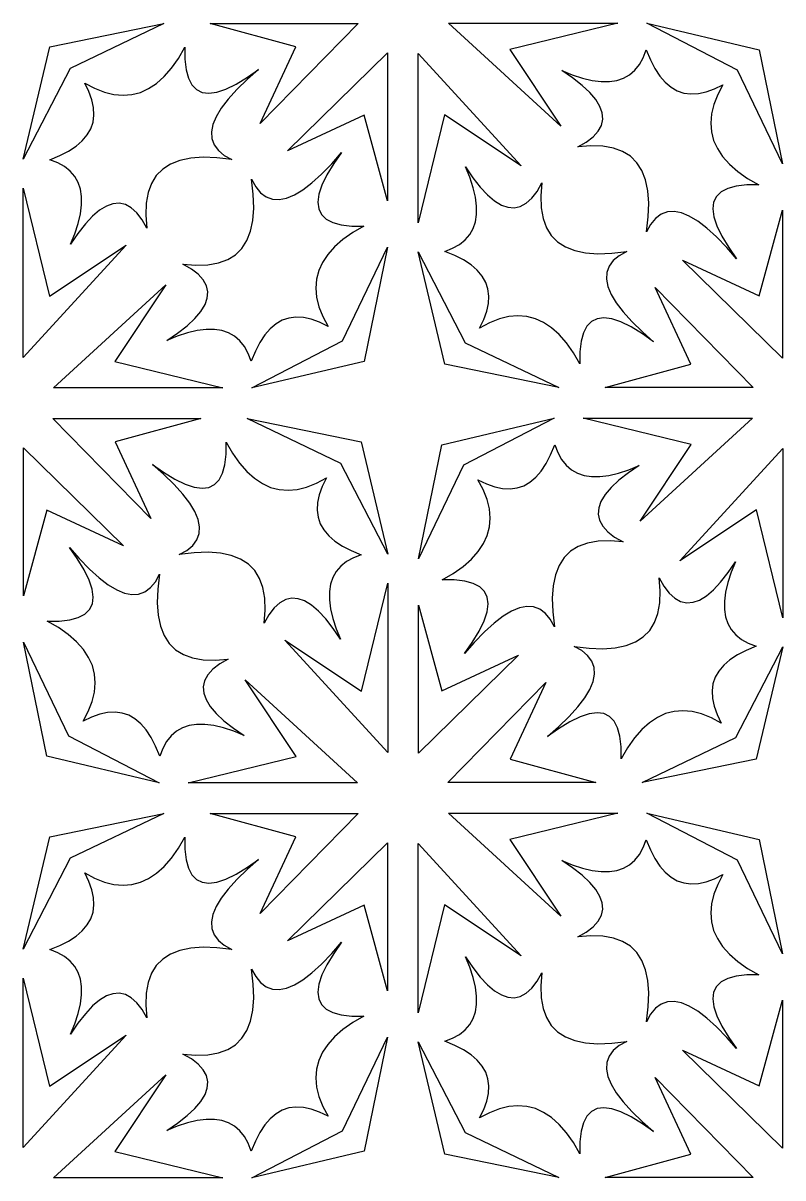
# Model space of a CAD drawing. Header units: metres. Extents: x -75 to 75, y 0 to 231.
# Drawn here: x -24 to 24, y 51 to 124 of the extents above; entities that cross this region are included whole.
import ezdxf

# ---------------------------------------------------------------- set-up
doc = ezdxf.new("R2010")
doc.units = ezdxf.units.M

msp = doc.modelspace()

# ---------------------------------------------------------------- linework, layer by layer
for p, q in [((-22.3618, 122.535), (-15.1344, 124.019)), ((-15.1344, 124.019), (-21.0716, 121.18)), ((-6.78177, 122.542), (-12.2032, 124.026)), ((-12.2032, 124.026), (-2.84271, 124.026)), ((-2.84271, 124.026), (-9.04312, 117.697)), ((2.8862, 124.048), (13.6047, 124.048)), ((9.98535, 117.529), (2.8862, 124.048)), ((13.6047, 124.048), (6.75888, 122.369)), ((21.18, 121.072), (15.4373, 124.039)), ((15.4373, 124.039), (22.5349, 122.362)), ((-24.0395, 115.437), (-22.3618, 122.535)), ((-14.2159, 121.815), (-13.8039, 122.52)), ((-13.8039, 122.52), (-13.8008, 121.756)), ((-9.04312, 117.697), (-6.78177, 122.542)), ((-7.30286, 115.957), (-0.97427, 122.157)), ((-0.97427, 122.157), (-0.97427, 112.797)), ((0.95215, 122.114), (7.4707, 115.015)), ((0.95215, 111.395), (0.95215, 122.114)), ((6.75888, 122.369), (9.98535, 117.529)), ((15.2077, 121.858), (15.3992, 122.352)), ((15.3992, 122.352), (15.657, 121.725)), ((22.5349, 122.362), (24.0189, 115.134)), ((-14.6568, 121.193), (-14.2159, 121.815)), ((-13.8008, 121.756), (-13.726, 121.094)), ((14.6774, 121.064), (14.9651, 121.426)), ((14.9651, 121.426), (15.2077, 121.858)), ((15.657, 121.725), (15.9447, 121.166)), ((-21.0716, 121.18), (-24.0395, 115.437)), ((-15.5983, 120.235), (-15.1176, 120.665)), ((-15.1176, 120.665), (-14.6568, 121.193)), ((-13.726, 121.094), (-13.5803, 120.554)), ((-10.5598, 120.181), (-9.84497, 120.615)), ((-9.13696, 121.116), (-9.84879, 120.495)), ((-9.84497, 120.615), (-9.13696, 121.116)), ((10.7361, 120.582), (10.0533, 121.046)), ((10.0533, 121.046), (10.7132, 120.775)), ((10.7132, 120.775), (11.3686, 120.558)), ((13.9618, 120.558), (14.3425, 120.776)), ((14.3425, 120.776), (14.6774, 121.064)), ((15.9447, 121.166), (16.2598, 120.692)), ((16.2598, 120.692), (16.6, 120.3)), ((24.0189, 115.134), (21.18, 121.072)), ((-19.8822, 119.72), (-20.1477, 120.255)), ((-20.1477, 120.255), (-19.5221, 119.921)), ((-19.5221, 119.921), (-18.9018, 119.677)), ((-16.6206, 119.662), (-16.0995, 119.9)), ((-16.0995, 119.9), (-15.5983, 120.235)), ((-13.5803, 120.554), (-13.3621, 120.134)), ((-13.3621, 120.134), (-13.0737, 119.837)), ((-11.2045, 119.869), (-10.5598, 120.181)), ((-9.84879, 120.495), (-10.5186, 119.847)), ((11.3434, 120.107), (10.7361, 120.582)), ((11.834, 119.647), (11.3434, 120.107)), ((11.3686, 120.558), (11.9781, 120.414)), ((11.9781, 120.414), (12.5435, 120.341)), ((12.5435, 120.341), (13.0615, 120.341)), ((13.0615, 120.341), (13.5338, 120.413)), ((13.5338, 120.413), (13.9618, 120.558)), ((16.6, 120.3), (16.967, 119.991)), ((16.967, 119.991), (17.3607, 119.765)), ((19.1948, 119.693), (19.7197, 119.882)), ((19.7197, 119.882), (20.2553, 120.148)), ((20.2553, 120.148), (19.9211, 119.522)), ((-19.693, 119.195), (-19.8822, 119.72)), ((-19.5854, 118.698), (-19.693, 119.195)), ((-18.9018, 119.677), (-18.3022, 119.528)), ((-18.3022, 119.528), (-17.7216, 119.476)), ((-17.7216, 119.476), (-17.1608, 119.521)), ((-17.1608, 119.521), (-16.6206, 119.662)), ((-13.0737, 119.837), (-12.7129, 119.662)), ((-12.7129, 119.662), (-12.281, 119.608)), ((-12.281, 119.608), (-11.7783, 119.678)), ((-11.7783, 119.678), (-11.2045, 119.869)), ((-11.0725, 119.236), (-11.5089, 118.662)), ((-10.5186, 119.847), (-11.0725, 119.236)), ((12.2086, 119.203), (11.834, 119.647)), ((12.4687, 118.774), (12.2086, 119.203)), ((17.3607, 119.765), (17.7795, 119.623)), ((17.7795, 119.623), (18.2266, 119.563)), ((18.2266, 119.563), (18.6981, 119.585)), ((18.6981, 119.585), (19.1948, 119.693)), ((19.9211, 119.522), (19.677, 118.902)), ((-19.5625, 118.227), (-19.5854, 118.698)), ((-11.5089, 118.662), (-11.8301, 118.124)), ((12.6129, 118.359), (12.4687, 118.774)), ((19.677, 118.902), (19.5282, 118.302)), ((-19.7647, 117.361), (-19.6228, 117.78)), ((-19.6228, 117.78), (-19.5625, 118.227)), ((-11.8301, 118.124), (-12.0346, 117.624)), ((-2.45819, 118.218), (-7.30286, 115.957)), ((-0.97427, 112.797), (-2.45819, 118.218)), ((2.63138, 118.241), (0.95215, 111.395)), ((7.4707, 115.015), (2.63138, 118.241)), ((12.5557, 117.576), (12.6427, 117.96)), ((12.6427, 117.96), (12.6129, 118.359)), ((19.5282, 118.302), (19.4763, 117.722)), ((19.4763, 117.722), (19.5213, 117.161)), ((-20.3003, 116.6), (-19.9913, 116.967)), ((-19.9913, 116.967), (-19.7647, 117.361)), ((-12.0346, 117.624), (-12.1231, 117.159)), ((-12.1231, 117.159), (-12.0941, 116.733)), ((12.0346, 116.854), (12.3528, 117.207)), ((12.3528, 117.207), (12.5557, 117.576)), ((19.5213, 117.161), (19.6625, 116.621)), ((-21.1662, 115.945), (-20.6917, 116.26)), ((-20.6917, 116.26), (-20.3003, 116.6)), ((-12.0941, 116.733), (-11.9492, 116.342)), ((-11.9492, 116.342), (-11.6875, 115.989)), ((11.0741, 116.208), (11.6013, 116.517)), ((11.8942, 116.277), (11.0741, 116.208)), ((11.6013, 116.517), (12.0346, 116.854)), ((12.6503, 116.253), (11.8942, 116.277)), ((13.3202, 116.135), (12.6503, 116.253)), ((19.6625, 116.621), (19.8997, 116.1)), ((-22.3518, 115.399), (-21.7247, 115.657)), ((-21.7247, 115.657), (-21.1662, 115.945)), ((-13.4377, 115.498), (-14.1235, 115.353)), ((-12.6572, 115.554), (-13.4377, 115.498)), ((-11.7813, 115.524), (-12.6572, 115.554)), ((-10.8391, 115.408), (-11.7813, 115.524)), ((-11.6875, 115.989), (-11.3098, 115.674)), ((-11.3098, 115.674), (-10.8391, 115.408)), ((-4.50592, 115.15), (-3.8826, 115.865)), ((-3.8826, 115.865), (-4.38385, 115.156)), ((13.9015, 115.923), (13.3202, 116.135)), ((14.3959, 115.616), (13.9015, 115.923)), ((14.8026, 115.213), (14.3959, 115.616)), ((19.8997, 116.1), (20.2347, 115.598)), ((20.2347, 115.598), (20.665, 115.118)), ((-21.8582, 115.208), (-22.3518, 115.399)), ((-21.4256, 114.965), (-21.8582, 115.208)), ((-21.064, 114.677), (-21.4256, 114.965)), ((-15.213, 114.803), (-15.6158, 114.396)), ((-14.7163, 115.122), (-15.213, 114.803)), ((-14.1235, 115.353), (-14.7163, 115.122)), ((-5.15366, 114.481), (-4.50592, 115.15)), ((-4.38385, 115.156), (-4.81873, 114.44)), ((4.22516, 114.287), (3.95432, 114.947)), ((3.95432, 114.947), (4.41818, 114.264)), ((15.1222, 114.716), (14.8026, 115.213)), ((20.665, 115.118), (21.1929, 114.657)), ((-20.7756, 114.342), (-21.064, 114.677)), ((-20.5582, 113.962), (-20.7756, 114.342)), ((-15.6158, 114.396), (-15.9233, 113.902)), ((-9.47647, 113.218), (-9.59244, 114.162)), ((-9.59244, 114.162), (-9.32617, 113.69)), ((-5.76401, 113.927), (-5.15366, 114.481)), ((-4.81873, 114.44), (-5.13077, 113.796)), ((4.44183, 113.631), (4.22516, 114.287)), ((4.41818, 114.264), (4.89273, 113.657)), ((15.3534, 114.124), (15.1222, 114.716)), ((15.4984, 113.438), (15.3534, 114.124)), ((21.1929, 114.657), (21.8155, 114.216)), ((21.8155, 114.216), (22.5197, 113.804)), ((-24.0479, 113.605), (-22.3686, 106.759)), ((-24.0479, 102.886), (-24.0479, 113.605)), ((-20.4132, 113.534), (-20.5582, 113.962)), ((-20.3407, 113.062), (-20.4132, 113.534)), ((-16.1354, 113.32), (-16.2529, 112.65)), ((-15.9233, 113.902), (-16.1354, 113.32)), ((-9.32617, 113.69), (-9.01108, 113.313)), ((-9.01108, 113.313), (-8.65784, 113.051)), ((-6.87637, 113.17), (-6.3385, 113.49)), ((-6.3385, 113.49), (-5.76401, 113.927)), ((-5.13077, 113.796), (-5.3215, 113.223)), ((4.58679, 113.021), (4.44183, 113.631)), ((4.89273, 113.657), (5.35202, 113.167)), ((8.1459, 112.965), (8.48236, 113.398)), ((8.48236, 113.398), (8.79211, 113.927)), ((8.79211, 113.927), (8.72345, 113.107)), ((15.554, 112.657), (15.4984, 113.438)), ((20.134, 113.362), (19.8372, 113.074)), ((20.5536, 113.58), (20.134, 113.362)), ((21.0938, 113.726), (20.5536, 113.58)), ((21.756, 113.801), (21.0938, 113.726)), ((22.5197, 113.804), (21.756, 113.801)), ((-20.3407, 112.543), (-20.3407, 113.062)), ((-18.3586, 112.613), (-18.7737, 112.469)), ((-17.9596, 112.643), (-18.3586, 112.613)), ((-17.5758, 112.556), (-17.9596, 112.643)), ((-16.2529, 112.65), (-16.2766, 111.894)), ((-9.44595, 112.342), (-9.47647, 113.218)), ((-8.65784, 113.051), (-8.26721, 112.906)), ((-8.26721, 112.906), (-7.84073, 112.877)), ((-7.84073, 112.877), (-7.3761, 112.965)), ((-7.3761, 112.965), (-6.87637, 113.17)), ((-5.3215, 113.223), (-5.39169, 112.719)), ((-5.39169, 112.719), (-5.33752, 112.287)), ((4.65927, 112.456), (4.58679, 113.021)), ((5.35202, 113.167), (5.79681, 112.791)), ((5.79681, 112.791), (6.22635, 112.531)), ((7.42416, 112.444), (7.79343, 112.647)), ((7.79343, 112.647), (8.1459, 112.965)), ((8.72345, 113.107), (8.74634, 112.35)), ((15.5235, 111.781), (15.554, 112.657)), ((19.6625, 112.713), (19.6083, 112.281)), ((19.8372, 113.074), (19.6625, 112.713)), ((-20.5582, 111.369), (-20.414, 111.978)), ((-20.414, 111.978), (-20.3407, 112.543)), ((-19.2032, 112.209), (-19.6472, 111.834)), ((-18.7737, 112.469), (-19.2032, 112.209)), ((-17.2066, 112.353), (-17.5758, 112.556)), ((-16.8541, 112.035), (-17.2066, 112.353)), ((-16.5169, 111.601), (-16.8541, 112.035)), ((-16.2766, 111.894), (-16.2079, 111.074)), ((-9.50241, 111.562), (-9.44595, 112.342)), ((-5.33752, 112.287), (-5.16281, 111.926)), ((-5.16281, 111.926), (-4.86603, 111.638)), ((4.58603, 111.465), (4.65851, 111.938)), ((4.65851, 111.938), (4.65927, 112.456)), ((6.22635, 112.531), (6.64139, 112.387)), ((6.64139, 112.387), (7.04041, 112.357)), ((7.04041, 112.357), (7.42416, 112.444)), ((8.74634, 112.35), (8.86459, 111.68)), ((16.3422, 111.949), (15.9889, 111.687)), ((16.7328, 112.094), (16.3422, 111.949)), ((17.1593, 112.123), (16.7328, 112.094)), ((17.6239, 112.035), (17.1593, 112.123)), ((18.1244, 111.83), (17.6239, 112.035)), ((19.6083, 112.281), (19.6785, 111.778)), ((22.5418, 106.782), (24.0257, 112.203)), ((24.0257, 112.203), (24.0257, 102.843)), ((-20.7748, 110.713), (-20.5582, 111.369)), ((-20.1073, 111.343), (-20.5818, 110.736)), ((-19.6472, 111.834), (-20.1073, 111.343)), ((-16.2079, 111.074), (-16.5169, 111.601)), ((-9.64661, 110.876), (-9.50241, 111.562)), ((-4.86603, 111.638), (-4.44641, 111.42)), ((-4.44641, 111.42), (-3.90701, 111.275)), ((-3.90701, 111.275), (-3.24478, 111.199)), ((-3.24478, 111.199), (-2.48032, 111.196)), ((-2.48032, 111.196), (-3.18375, 110.785)), ((4.44183, 111.038), (4.58603, 111.465)), ((8.86459, 111.68), (9.07669, 111.098)), ((15.4076, 110.839), (15.5235, 111.781)), ((15.6738, 111.31), (15.4076, 110.839)), ((15.9889, 111.687), (15.6738, 111.31)), ((18.6623, 111.509), (18.1244, 111.83)), ((19.236, 111.073), (18.6623, 111.509)), ((19.6785, 111.778), (19.8692, 111.205)), ((19.8692, 111.205), (20.1813, 110.56)), ((-20.5818, 110.736), (-21.0457, 110.053)), ((-21.0457, 110.053), (-20.7748, 110.713)), ((-9.87778, 110.284), (-9.64661, 110.876)), ((-3.18375, 110.785), (-3.80707, 110.343)), ((3.936, 110.323), (4.2244, 110.658)), ((4.2244, 110.658), (4.44183, 111.038)), ((9.07669, 111.098), (9.38416, 110.604)), ((9.38416, 110.604), (9.78699, 110.197)), ((19.8471, 110.519), (19.236, 111.073)), ((20.4948, 109.849), (19.8471, 110.519)), ((20.1813, 110.56), (20.6154, 109.845)), ((-17.5293, 109.985), (-24.0479, 102.886)), ((-22.3686, 106.759), (-17.5293, 109.985)), ((-10.6041, 109.384), (-10.1974, 109.787)), ((-10.1974, 109.787), (-9.87778, 110.284)), ((-4.33426, 109.883), (-4.76532, 109.402)), ((-3.80707, 110.343), (-4.33426, 109.883)), ((-3.82004, 103.928), (-0.98114, 109.866)), ((-0.98114, 109.866), (-2.46506, 102.638)), ((2.64816, 109.601), (3.14102, 109.792)), ((3.14102, 109.792), (3.57361, 110.034)), ((3.57361, 110.034), (3.936, 110.323)), ((9.78699, 110.197), (10.2837, 109.878)), ((10.2837, 109.878), (10.8757, 109.647)), ((10.8757, 109.647), (11.5616, 109.502)), ((21.1159, 109.137), (20.4948, 109.849)), ((20.6154, 109.845), (21.1159, 109.137)), ((-11.6798, 108.865), (-11.0985, 109.077)), ((-11.0985, 109.077), (-10.6041, 109.384)), ((-4.76532, 109.402), (-5.10025, 108.9)), ((2.63824, 102.465), (0.96054, 109.563)), ((0.96054, 109.563), (3.92838, 103.82)), ((3.27606, 109.343), (2.64816, 109.601)), ((3.83453, 109.055), (3.27606, 109.343)), ((4.30832, 108.74), (3.83453, 109.055)), ((11.5616, 109.502), (12.3421, 109.446)), ((12.3421, 109.446), (13.2179, 109.476)), ((13.3125, 109.011), (13.0508, 108.658)), ((13.2179, 109.476), (14.1617, 109.592)), ((13.6902, 109.326), (13.3125, 109.011)), ((14.1617, 109.592), (13.6902, 109.326)), ((17.6971, 109.043), (22.5418, 106.782)), ((24.0257, 102.843), (17.6971, 109.043)), ((-13.398, 108.482), (-13.9267, 108.792)), ((-13.9267, 108.792), (-13.1065, 108.723)), ((-12.9654, 108.146), (-13.398, 108.482)), ((-13.1065, 108.723), (-12.3505, 108.746)), ((-12.3505, 108.746), (-11.6798, 108.865)), ((-5.33752, 108.379), (-5.47867, 107.839)), ((-5.10025, 108.9), (-5.33752, 108.379)), ((4.70047, 108.4), (4.30832, 108.74)), ((5.0087, 108.033), (4.70047, 108.4)), ((12.9059, 108.267), (12.8769, 107.841)), ((13.0508, 108.658), (12.9059, 108.267)), ((-22.1138, 100.952), (-15.0146, 107.471)), ((-15.0146, 107.471), (-18.2411, 102.631)), ((-12.6472, 107.793), (-12.9654, 108.146)), ((-12.4443, 107.424), (-12.6472, 107.793)), ((-5.47867, 107.839), (-5.52368, 107.278)), ((5.23529, 107.639), (5.0087, 108.033)), ((5.3772, 107.22), (5.23529, 107.639)), ((12.8769, 107.841), (12.9654, 107.376)), ((-12.3573, 107.04), (-12.4443, 107.424)), ((-12.3871, 106.641), (-12.3573, 107.04)), ((-5.52368, 107.278), (-5.4718, 106.698)), ((5.43747, 106.773), (5.3772, 107.22)), ((5.41458, 106.302), (5.43747, 106.773)), ((12.9654, 107.376), (13.1699, 106.876)), ((13.1699, 106.876), (13.4903, 106.339)), ((18.2182, 102.458), (15.9569, 107.303)), ((15.9569, 107.303), (22.1573, 100.974)), ((-12.7914, 105.797), (-12.5313, 106.226)), ((-12.5313, 106.226), (-12.3871, 106.641)), ((-5.4718, 106.698), (-5.32303, 106.098)), ((-5.32303, 106.098), (-5.07889, 105.479)), ((5.30701, 105.804), (5.41458, 106.302)), ((13.4903, 106.339), (13.9275, 105.764)), ((-13.6574, 104.893), (-13.1668, 105.352)), ((-13.1668, 105.352), (-12.7914, 105.797)), ((-7.22046, 105.377), (-7.63931, 105.235)), ((-6.77338, 105.437), (-7.22046, 105.377)), ((-6.30188, 105.415), (-6.77338, 105.437)), ((-5.80444, 105.307), (-6.30188, 105.415)), ((-5.27954, 105.118), (-5.80444, 105.307)), ((-5.07889, 105.479), (-4.74472, 104.852)), ((4.85229, 104.745), (5.1178, 105.28)), ((5.1178, 105.28), (5.30701, 105.804)), ((6.09818, 105.323), (5.47867, 105.079)), ((6.69785, 105.472), (6.09818, 105.323)), ((7.27844, 105.524), (6.69785, 105.472)), ((7.8392, 105.479), (7.27844, 105.524)), ((8.37936, 105.338), (7.8392, 105.479)), ((8.90045, 105.1), (8.37936, 105.338)), ((12.2871, 105.338), (11.9263, 105.163)), ((12.719, 105.392), (12.2871, 105.338)), ((13.2225, 105.322), (12.719, 105.392)), ((13.7962, 105.131), (13.2225, 105.322)), ((13.9275, 105.764), (14.4806, 105.154)), ((-14.2639, 104.418), (-13.6574, 104.893)), ((-13.0211, 104.587), (-13.6307, 104.442)), ((-12.4557, 104.659), (-13.0211, 104.587)), ((-11.9377, 104.659), (-12.4557, 104.659)), ((-11.4655, 104.586), (-11.9377, 104.659)), ((-11.0382, 104.442), (-11.4655, 104.586)), ((-8.39996, 104.7), (-8.74023, 104.308)), ((-8.03299, 105.009), (-8.39996, 104.7)), ((-7.63931, 105.235), (-8.03299, 105.009)), ((-4.74472, 104.852), (-5.27954, 105.118)), ((5.47867, 105.079), (4.85229, 104.745)), ((9.4017, 104.765), (8.90045, 105.1)), ((9.88312, 104.334), (9.4017, 104.765)), ((11.6379, 104.866), (11.4197, 104.446)), ((11.9263, 105.163), (11.6379, 104.866)), ((14.4402, 104.819), (13.7962, 105.131)), ((15.1558, 104.384), (14.4402, 104.819)), ((14.4806, 105.154), (15.1505, 104.506)), ((-14.9467, 103.954), (-14.2639, 104.418)), ((-14.2868, 104.225), (-14.9467, 103.954)), ((-13.6307, 104.442), (-14.2868, 104.225)), ((-10.6575, 104.224), (-11.0382, 104.442)), ((-10.3226, 103.936), (-10.6575, 104.224)), ((-10.0342, 103.574), (-10.3226, 103.936)), ((-9.56268, 100.961), (-3.82004, 103.928)), ((-9.05457, 103.835), (-9.34296, 103.276)), ((-8.74023, 104.308), (-9.05457, 103.835)), ((3.92838, 103.82), (9.86557, 100.981)), ((10.3432, 103.807), (9.88312, 104.334)), ((10.7849, 103.184), (10.3432, 103.807)), ((11.2747, 103.907), (11.1992, 103.245)), ((11.4197, 104.446), (11.2747, 103.907)), ((15.1505, 104.506), (15.8646, 103.883)), ((15.8646, 103.883), (15.1558, 104.384)), ((-9.79233, 103.141), (-10.0342, 103.574)), ((-9.60083, 102.648), (-9.79233, 103.141)), ((-9.34296, 103.276), (-9.60083, 102.648)), ((11.1961, 102.48), (10.7849, 103.184)), ((11.1992, 103.245), (11.1961, 102.48)), ((-18.2411, 102.631), (-11.3953, 100.952)), ((-2.46506, 102.638), (-9.56268, 100.961)), ((9.86557, 100.981), (2.63824, 102.465)), ((12.7968, 100.974), (18.2182, 102.458)), ((-11.3953, 100.952), (-22.1138, 100.952)), ((22.1573, 100.974), (12.7968, 100.974)), ((-22.1573, 99.0257), (-12.7968, 99.0257)), ((-15.9569, 92.6971), (-22.1573, 99.0257)), ((-12.7968, 99.0257), (-18.2182, 97.5418)), ((-3.92838, 96.18), (-9.86557, 99.0189)), ((-9.86557, 99.0189), (-2.63824, 97.5349)), ((2.46506, 97.3618), (9.56268, 99.0395)), ((9.56268, 99.0395), (3.82004, 96.0716)), ((18.2411, 97.3686), (11.3953, 99.0479)), ((11.3953, 99.0479), (22.1138, 99.0479)), ((22.1138, 99.0479), (15.0146, 92.5293)), ((-18.2182, 97.5418), (-15.9569, 92.6971)), ((-11.1992, 96.7552), (-11.1961, 97.5197)), ((-11.1961, 97.5197), (-10.7849, 96.8163)), ((-2.63824, 97.5349), (-0.96054, 90.4373)), ((0.98114, 90.1344), (2.46506, 97.3618)), ((9.34296, 96.7239), (9.60083, 97.3518)), ((9.60083, 97.3518), (9.79233, 96.859)), ((15.0146, 92.5293), (18.2411, 97.3686)), ((-24.0257, 97.1573), (-17.6971, 90.9569)), ((-24.0257, 87.7968), (-24.0257, 97.1573)), ((-11.2747, 96.093), (-11.1992, 96.7552)), ((-10.7849, 96.8163), (-10.3432, 96.1929)), ((9.05457, 96.1655), (9.34296, 96.7239)), ((9.79233, 96.859), (10.0342, 96.4264)), ((17.5293, 90.0146), (24.0479, 97.1138)), ((24.0479, 97.1138), (24.0479, 86.3953)), ((-15.1505, 95.4941), (-15.8646, 96.1174)), ((-15.8646, 96.1174), (-15.1558, 95.6161)), ((-11.4197, 95.5536), (-11.2747, 96.093)), ((-10.3432, 96.1929), (-9.88312, 95.6657)), ((-0.96054, 90.4373), (-3.92838, 96.18)), ((3.82004, 96.0716), (0.98114, 90.1344)), ((8.74023, 95.6917), (9.05457, 96.1655)), ((10.0342, 96.4264), (10.3226, 96.064)), ((10.3226, 96.064), (10.6575, 95.7756)), ((10.6575, 95.7756), (11.0382, 95.5582)), ((13.6307, 95.5582), (14.2868, 95.7748)), ((14.9467, 96.0457), (14.2639, 95.5818)), ((14.2868, 95.7748), (14.9467, 96.0457)), ((-15.1558, 95.6161), (-14.4402, 95.1813)), ((-14.4806, 94.8463), (-15.1505, 95.4941)), ((-14.4402, 95.1813), (-13.7962, 94.8692)), ((-11.9263, 94.8372), (-11.6379, 95.134)), ((-11.6379, 95.134), (-11.4197, 95.5536)), ((-9.88312, 95.6657), (-9.4017, 95.2347)), ((-9.4017, 95.2347), (-8.90045, 94.8997)), ((-5.47867, 94.9211), (-4.85229, 95.2553)), ((-4.85229, 95.2553), (-5.1178, 94.7205)), ((5.07889, 94.5213), (4.74472, 95.1477)), ((4.74472, 95.1477), (5.27954, 94.8822)), ((8.03299, 94.9913), (8.39996, 95.2995)), ((8.39996, 95.2995), (8.74023, 95.6917)), ((11.0382, 95.5582), (11.4655, 95.414)), ((11.4655, 95.414), (11.9377, 95.3415)), ((11.9377, 95.3415), (12.4557, 95.3407)), ((12.4557, 95.3407), (13.0211, 95.4132)), ((13.0211, 95.4132), (13.6307, 95.5582)), ((13.6574, 95.1073), (13.1668, 94.648)), ((14.2639, 95.5818), (13.6574, 95.1073)), ((-13.9275, 94.236), (-14.4806, 94.8463)), ((-13.7962, 94.8692), (-13.2225, 94.6785)), ((-13.2225, 94.6785), (-12.719, 94.6083)), ((-12.719, 94.6083), (-12.2871, 94.6625)), ((-12.2871, 94.6625), (-11.9263, 94.8372)), ((-8.90045, 94.8997), (-8.37936, 94.6625)), ((-8.37936, 94.6625), (-7.8392, 94.5213)), ((-7.8392, 94.5213), (-7.27844, 94.4763)), ((-7.27844, 94.4763), (-6.69785, 94.5282)), ((-6.69785, 94.5282), (-6.09818, 94.677)), ((-6.09818, 94.677), (-5.47867, 94.9211)), ((-5.1178, 94.7205), (-5.30701, 94.1956)), ((5.32303, 93.9018), (5.07889, 94.5213)), ((5.27954, 94.8822), (5.80444, 94.693)), ((5.80444, 94.693), (6.30188, 94.5854)), ((6.30188, 94.5854), (6.77338, 94.5625)), ((6.77338, 94.5625), (7.22046, 94.6228)), ((7.22046, 94.6228), (7.63931, 94.7647)), ((7.63931, 94.7647), (8.03299, 94.9913)), ((13.1668, 94.648), (12.7914, 94.2032)), ((-13.4903, 93.6615), (-13.9275, 94.236)), ((-13.1699, 93.1236), (-13.4903, 93.6615)), ((-5.41458, 93.6981), (-5.43747, 93.2266)), ((-5.30701, 94.1956), (-5.41458, 93.6981)), ((5.4718, 93.3022), (5.32303, 93.9018)), ((12.5313, 93.7737), (12.3871, 93.3586)), ((12.7914, 94.2032), (12.5313, 93.7737)), ((-22.5418, 93.2182), (-24.0257, 87.7968)), ((-17.6971, 90.9569), (-22.5418, 93.2182)), ((-12.9654, 92.6239), (-13.1699, 93.1236)), ((-5.43747, 93.2266), (-5.3772, 92.7795)), ((5.52368, 92.7216), (5.4718, 93.3022)), ((12.3871, 93.3586), (12.3573, 92.9596)), ((12.3573, 92.9596), (12.4443, 92.5758)), ((22.3686, 93.2411), (17.5293, 90.0146)), ((24.0479, 86.3953), (22.3686, 93.2411)), ((-12.8769, 92.1593), (-12.9654, 92.6239)), ((-12.9059, 91.7328), (-12.8769, 92.1593)), ((-5.3772, 92.7795), (-5.23529, 92.3607)), ((-5.23529, 92.3607), (-5.0087, 91.967)), ((5.33752, 91.6206), (5.47867, 92.1608)), ((5.47867, 92.1608), (5.52368, 92.7216)), ((12.4443, 92.5758), (12.6472, 92.2066)), ((12.6472, 92.2066), (12.9654, 91.8541)), ((-13.0508, 91.3422), (-12.9059, 91.7328)), ((-5.0087, 91.967), (-4.70047, 91.6)), ((-4.70047, 91.6), (-4.30832, 91.2598)), ((5.10025, 91.0995), (5.33752, 91.6206)), ((12.9654, 91.8541), (13.398, 91.5176)), ((13.398, 91.5176), (13.9267, 91.2079)), ((-20.6154, 90.155), (-21.1159, 90.863)), ((-21.1159, 90.863), (-20.4948, 90.1512)), ((-14.1617, 90.4076), (-13.6902, 90.6738)), ((-13.6902, 90.6738), (-13.3125, 90.9889)), ((-13.3125, 90.9889), (-13.0508, 91.3422)), ((-4.30832, 91.2598), (-3.83453, 90.9454)), ((-3.83453, 90.9454), (-3.27606, 90.657)), ((-3.27606, 90.657), (-2.64816, 90.3992)), ((4.76532, 90.5983), (5.10025, 91.0995)), ((11.0985, 90.9233), (10.6041, 90.6158)), ((11.6798, 91.1354), (11.0985, 90.9233)), ((12.3505, 91.2537), (11.6798, 91.1354)), ((13.1065, 91.2766), (12.3505, 91.2537)), ((13.9267, 91.2079), (13.1065, 91.2766)), ((-20.1813, 89.4402), (-20.6154, 90.155)), ((-20.4948, 90.1512), (-19.8471, 89.4814)), ((-13.2179, 90.5235), (-14.1617, 90.4076)), ((-12.3421, 90.554), (-13.2179, 90.5235)), ((-11.5616, 90.4976), (-12.3421, 90.554)), ((-10.8757, 90.3534), (-11.5616, 90.4976)), ((-10.2837, 90.1222), (-10.8757, 90.3534)), ((-9.78699, 89.8026), (-10.2837, 90.1222)), ((-3.57361, 89.9658), (-3.936, 89.6774)), ((-3.14102, 90.2077), (-3.57361, 89.9658)), ((-2.64816, 90.3992), (-3.14102, 90.2077)), ((3.80707, 89.6568), (4.33426, 90.1169)), ((4.33426, 90.1169), (4.76532, 90.5983)), ((10.1974, 90.213), (9.87778, 89.7163)), ((10.6041, 90.6158), (10.1974, 90.213)), ((20.5818, 89.2639), (21.0457, 89.9467)), ((21.0457, 89.9467), (20.7748, 89.2868)), ((-19.8692, 88.7955), (-20.1813, 89.4402)), ((-19.8471, 89.4814), (-19.236, 88.9275)), ((-9.38416, 89.3959), (-9.78699, 89.8026)), ((-9.07669, 88.9015), (-9.38416, 89.3959)), ((-4.2244, 89.3425), (-4.44183, 88.9618)), ((-3.936, 89.6774), (-4.2244, 89.3425)), ((2.48032, 88.8039), (3.18375, 89.2151)), ((3.18375, 89.2151), (3.80707, 89.6568)), ((9.87778, 89.7163), (9.64661, 89.1243)), ((20.1073, 88.6566), (20.5818, 89.2639)), ((20.7748, 89.2868), (20.5582, 88.6314)), ((-19.6785, 88.2217), (-19.8692, 88.7955)), ((-19.236, 88.9275), (-18.6623, 88.4911)), ((-18.6623, 88.4911), (-18.1244, 88.1699)), ((-15.9889, 88.3125), (-15.6738, 88.6902)), ((-15.6738, 88.6902), (-15.4076, 89.1609)), ((-15.4076, 89.1609), (-15.5235, 88.2187)), ((-8.86459, 88.3202), (-9.07669, 88.9015)), ((-4.58603, 88.5345), (-4.65851, 88.0623)), ((-4.44183, 88.9618), (-4.58603, 88.5345)), ((-2.63138, 81.7589), (-0.95215, 88.6047)), ((-0.95215, 88.6047), (-0.95215, 77.8862)), ((3.24478, 88.8008), (2.48032, 88.8039)), ((3.90701, 88.7253), (3.24478, 88.8008)), ((4.44641, 88.5803), (3.90701, 88.7253)), ((4.86603, 88.3621), (4.44641, 88.5803)), ((9.64661, 89.1243), (9.50241, 88.4384)), ((16.2766, 88.1058), (16.2079, 88.9259)), ((16.2079, 88.9259), (16.5169, 88.3987)), ((19.6472, 88.166), (20.1073, 88.6566)), ((20.5582, 88.6314), (20.414, 88.0219)), ((-19.6083, 87.719), (-19.6785, 88.2217)), ((-19.6625, 87.2871), (-19.6083, 87.719)), ((-18.1244, 88.1699), (-17.6239, 87.9654)), ((-17.6239, 87.9654), (-17.1593, 87.8769)), ((-17.1593, 87.8769), (-16.7328, 87.9059)), ((-16.7328, 87.9059), (-16.3422, 88.0508)), ((-16.3422, 88.0508), (-15.9889, 88.3125)), ((-15.5235, 88.2187), (-15.554, 87.3428)), ((-8.74634, 87.6495), (-8.86459, 88.3202)), ((-4.65851, 88.0623), (-4.65927, 87.5443)), ((5.16281, 88.0737), (4.86603, 88.3621)), ((5.33752, 87.7129), (5.16281, 88.0737)), ((9.50241, 88.4384), (9.44595, 87.6579)), ((16.2529, 87.3497), (16.2766, 88.1058)), ((16.5169, 88.3987), (16.8541, 87.9654)), ((16.8541, 87.9654), (17.2066, 87.6472)), ((18.7737, 87.5313), (19.2032, 87.7914)), ((19.2032, 87.7914), (19.6472, 88.166)), ((20.414, 88.0219), (20.3407, 87.4565)), ((-19.8372, 86.9263), (-19.6625, 87.2871)), ((-15.554, 87.3428), (-15.4984, 86.5623)), ((-8.72345, 86.8935), (-8.74634, 87.6495)), ((-8.1459, 87.0346), (-8.48236, 86.602)), ((-7.79343, 87.3528), (-8.1459, 87.0346)), ((-7.42416, 87.5557), (-7.79343, 87.3528)), ((-7.04041, 87.6427), (-7.42416, 87.5557)), ((-6.64139, 87.6129), (-7.04041, 87.6427)), ((-6.22635, 87.4687), (-6.64139, 87.6129)), ((-5.79681, 87.2086), (-6.22635, 87.4687)), ((-5.35202, 86.8332), (-5.79681, 87.2086)), ((-4.65927, 87.5443), (-4.58679, 86.9789)), ((0.97427, 87.2032), (2.45819, 81.7818)), ((0.97427, 77.8427), (0.97427, 87.2032)), ((5.3215, 86.7775), (5.39169, 87.281)), ((5.39169, 87.281), (5.33752, 87.7129)), ((7.3761, 87.0346), (6.87637, 86.8301)), ((7.84073, 87.1231), (7.3761, 87.0346)), ((8.26721, 87.0941), (7.84073, 87.1231)), ((8.65784, 86.9492), (8.26721, 87.0941)), ((9.44595, 87.6579), (9.47647, 86.7821)), ((16.1354, 86.6798), (16.2529, 87.3497)), ((17.2066, 87.6472), (17.5758, 87.4443)), ((17.5758, 87.4443), (17.9596, 87.3573)), ((17.9596, 87.3573), (18.3586, 87.3871)), ((18.3586, 87.3871), (18.7737, 87.5313)), ((20.3407, 87.4565), (20.3407, 86.9385)), ((-21.756, 86.1992), (-21.0938, 86.274)), ((-21.0938, 86.274), (-20.5536, 86.4197)), ((-20.5536, 86.4197), (-20.134, 86.6379)), ((-20.134, 86.6379), (-19.8372, 86.9263)), ((-15.4984, 86.5623), (-15.3534, 85.8765)), ((-8.79211, 86.0733), (-8.72345, 86.8935)), ((-8.48236, 86.602), (-8.79211, 86.0733)), ((-4.89273, 86.3426), (-5.35202, 86.8332)), ((-4.41818, 85.7361), (-4.89273, 86.3426)), ((-4.58679, 86.9789), (-4.44183, 86.3693)), ((-4.44183, 86.3693), (-4.22516, 85.7132)), ((5.13077, 86.2038), (5.3215, 86.7775)), ((6.3385, 86.5097), (5.76401, 86.0725)), ((6.87637, 86.8301), (6.3385, 86.5097)), ((9.01108, 86.6875), (8.65784, 86.9492)), ((9.32617, 86.3098), (9.01108, 86.6875)), ((9.59244, 85.8383), (9.32617, 86.3098)), ((9.47647, 86.7821), (9.59244, 85.8383)), ((15.9233, 86.0985), (16.1354, 86.6798)), ((20.3407, 86.9385), (20.4132, 86.4662)), ((20.4132, 86.4662), (20.5582, 86.0382)), ((-22.5197, 86.1961), (-21.756, 86.1992)), ((-21.8155, 85.7841), (-22.5197, 86.1961)), ((-21.1929, 85.3432), (-21.8155, 85.7841)), ((-15.3534, 85.8765), (-15.1222, 85.2837)), ((-3.95432, 85.0533), (-4.41818, 85.7361)), ((-4.22516, 85.7132), (-3.95432, 85.0533)), ((4.38385, 84.8442), (4.81873, 85.5598)), ((4.81873, 85.5598), (5.13077, 86.2038)), ((5.76401, 86.0725), (5.15366, 85.5194)), ((15.213, 85.1974), (15.6158, 85.6041)), ((15.6158, 85.6041), (15.9233, 86.0985)), ((20.5582, 86.0382), (20.7756, 85.6575)), ((20.7756, 85.6575), (21.064, 85.3226)), ((-22.5349, 77.6382), (-24.0189, 84.8656)), ((-24.0189, 84.8656), (-21.18, 78.9284)), ((-20.665, 84.8824), (-21.1929, 85.3432)), ((-20.2347, 84.4017), (-20.665, 84.8824)), ((-15.1222, 85.2837), (-14.8026, 84.787)), ((-7.4707, 84.9854), (-2.63138, 81.7589)), ((-0.95215, 77.8862), (-7.4707, 84.9854)), ((4.50592, 84.8495), (3.8826, 84.1354)), ((3.8826, 84.1354), (4.38385, 84.8442)), ((5.15366, 85.5194), (4.50592, 84.8495)), ((14.1235, 84.6466), (14.7163, 84.8778)), ((14.7163, 84.8778), (15.213, 85.1974)), ((21.064, 85.3226), (21.4256, 85.0349)), ((21.4256, 85.0349), (21.8582, 84.7923)), ((21.8582, 84.7923), (22.3518, 84.6008)), ((-19.8997, 83.9005), (-20.2347, 84.4017)), ((-14.8026, 84.787), (-14.3959, 84.3842)), ((-14.3959, 84.3842), (-13.9015, 84.0767)), ((-13.9015, 84.0767), (-13.3202, 83.8646)), ((11.3098, 84.3262), (10.8391, 84.5924)), ((10.8391, 84.5924), (11.7813, 84.4765)), ((11.6875, 84.0111), (11.3098, 84.3262)), ((11.7813, 84.4765), (12.6572, 84.446)), ((12.6572, 84.446), (13.4377, 84.5016)), ((13.4377, 84.5016), (14.1235, 84.6466)), ((21.0716, 78.82), (24.0395, 84.5627)), ((21.7247, 84.343), (21.1662, 84.0553)), ((22.3518, 84.6008), (21.7247, 84.343)), ((24.0395, 84.5627), (22.3618, 77.4651)), ((-19.6625, 83.3794), (-19.8997, 83.9005)), ((-19.5213, 82.8392), (-19.6625, 83.3794)), ((-13.3202, 83.8646), (-12.6503, 83.7471)), ((-12.6503, 83.7471), (-11.8942, 83.7234)), ((-11.6013, 83.4831), (-12.0346, 83.1459)), ((-11.8942, 83.7234), (-11.0741, 83.7921)), ((-11.0741, 83.7921), (-11.6013, 83.4831)), ((7.30286, 84.0431), (0.97427, 77.8427)), ((2.45819, 81.7818), (7.30286, 84.0431)), ((11.9492, 83.6578), (11.6875, 84.0111)), ((12.0941, 83.2672), (11.9492, 83.6578)), ((20.3003, 83.4), (19.9913, 83.033)), ((20.6917, 83.7402), (20.3003, 83.4)), ((21.1662, 84.0553), (20.6917, 83.7402)), ((-19.4763, 82.2784), (-19.5213, 82.8392)), ((-12.3528, 82.7934), (-12.5557, 82.4242)), ((-12.0346, 83.1459), (-12.3528, 82.7934)), ((12.0346, 82.3761), (12.1231, 82.8407)), ((12.1231, 82.8407), (12.0941, 83.2672)), ((19.7647, 82.6393), (19.6228, 82.2205)), ((19.9913, 83.033), (19.7647, 82.6393)), ((-19.5282, 81.6978), (-19.4763, 82.2784)), ((-12.5557, 82.4242), (-12.6427, 82.0404)), ((-12.6427, 82.0404), (-12.6129, 81.6414)), ((-6.75888, 77.6314), (-9.98535, 82.4707)), ((-9.98535, 82.4707), (-2.8862, 75.9521)), ((2.84271, 75.9743), (9.04312, 82.3029)), ((9.04312, 82.3029), (6.78177, 77.4582)), ((11.5089, 81.3377), (11.8301, 81.8756)), ((11.8301, 81.8756), (12.0346, 82.3761)), ((19.6228, 82.2205), (19.5625, 81.7734)), ((-19.677, 81.0982), (-19.5282, 81.6978)), ((-12.6129, 81.6414), (-12.4687, 81.2263)), ((-12.4687, 81.2263), (-12.2086, 80.7968)), ((11.0725, 80.764), (11.5089, 81.3377)), ((19.5625, 81.7734), (19.5854, 81.3019)), ((19.5854, 81.3019), (19.693, 80.8052)), ((-20.2553, 79.8523), (-19.9211, 80.4779)), ((-19.9211, 80.4779), (-19.677, 81.0982)), ((-18.6981, 80.4146), (-19.1948, 80.307)), ((-18.2266, 80.4375), (-18.6981, 80.4146)), ((-17.7795, 80.3772), (-18.2266, 80.4375)), ((-12.2086, 80.7968), (-11.834, 80.3528)), ((10.5186, 80.1529), (11.0725, 80.764)), ((17.1608, 80.4787), (16.6206, 80.3375)), ((17.7216, 80.5237), (17.1608, 80.4787)), ((18.3022, 80.4718), (17.7216, 80.5237)), ((18.9018, 80.323), (18.3022, 80.4718)), ((19.693, 80.8052), (19.8822, 80.2803)), ((-19.7197, 80.1178), (-20.2553, 79.8523)), ((-19.1948, 80.307), (-19.7197, 80.1178)), ((-17.3607, 80.2353), (-17.7795, 80.3772)), ((-16.967, 80.0087), (-17.3607, 80.2353)), ((-16.6, 79.6997), (-16.967, 80.0087)), ((-16.2598, 79.3083), (-16.6, 79.6997)), ((-11.834, 80.3528), (-11.3434, 79.8927)), ((-11.3434, 79.8927), (-10.7361, 79.4182)), ((10.5598, 79.8187), (9.84497, 79.3846)), ((9.84879, 79.5052), (10.5186, 80.1529)), ((11.2045, 80.1308), (10.5598, 79.8187)), ((11.7783, 80.3215), (11.2045, 80.1308)), ((12.281, 80.3917), (11.7783, 80.3215)), ((12.7129, 80.3375), (12.281, 80.3917)), ((13.0737, 80.1628), (12.7129, 80.3375)), ((13.3621, 79.866), (13.0737, 80.1628)), ((13.5803, 79.4464), (13.3621, 79.866)), ((15.5983, 79.7653), (15.1176, 79.335)), ((16.0995, 80.1003), (15.5983, 79.7653)), ((16.6206, 80.3375), (16.0995, 80.1003)), ((19.5221, 80.0789), (18.9018, 80.323)), ((20.1477, 79.7447), (19.5221, 80.0789)), ((19.8822, 80.2803), (20.1477, 79.7447)), ((-15.9447, 78.8338), (-16.2598, 79.3083)), ((-14.3425, 79.2244), (-14.6774, 78.936)), ((-13.9618, 79.4418), (-14.3425, 79.2244)), ((-13.5338, 79.5868), (-13.9618, 79.4418)), ((-13.0615, 79.6593), (-13.5338, 79.5868)), ((-12.5435, 79.6593), (-13.0615, 79.6593)), ((-11.9781, 79.586), (-12.5435, 79.6593)), ((-11.3686, 79.4418), (-11.9781, 79.586)), ((-10.7132, 79.2252), (-11.3686, 79.4418)), ((-10.7361, 79.4182), (-10.0533, 78.9543)), ((-10.0533, 78.9543), (-10.7132, 79.2252)), ((9.13696, 78.8841), (9.84879, 79.5052)), ((9.84497, 79.3846), (9.13696, 78.8841)), ((13.726, 78.9062), (13.5803, 79.4464)), ((15.1176, 79.335), (14.6568, 78.8071)), ((-21.18, 78.9284), (-15.4373, 75.9605)), ((-15.657, 78.2753), (-15.9447, 78.8338)), ((-15.3992, 77.6482), (-15.657, 78.2753)), ((-14.9651, 78.5744), (-15.2077, 78.1418)), ((-14.6774, 78.936), (-14.9651, 78.5744)), ((13.8008, 78.244), (13.726, 78.9062)), ((13.8039, 77.4803), (13.8008, 78.244)), ((14.6568, 78.8071), (14.2159, 78.1845)), ((15.1344, 75.9811), (21.0716, 78.82)), ((-15.4373, 75.9605), (-22.5349, 77.6382)), ((-15.2077, 78.1418), (-15.3992, 77.6482)), ((-13.6047, 75.9521), (-6.75888, 77.6314)), ((14.2159, 78.1845), (13.8039, 77.4803)), ((6.78177, 77.4582), (12.2032, 75.9743)), ((22.3618, 77.4651), (15.1344, 75.9811)), ((-2.8862, 75.9521), (-13.6047, 75.9521)), ((12.2032, 75.9743), (2.84271, 75.9743)), ((-22.3618, 72.5349), (-15.1344, 74.0189)), ((-15.1344, 74.0189), (-21.0716, 71.18)), ((-6.78177, 72.5418), (-12.2032, 74.0257)), ((-12.2032, 74.0257), (-2.84271, 74.0257)), ((-2.84271, 74.0257), (-9.04312, 67.6971)), ((2.8862, 74.0479), (13.6047, 74.0479)), ((9.98535, 67.5293), (2.8862, 74.0479)), ((13.6047, 74.0479), (6.75888, 72.3686)), ((21.18, 71.0716), (15.4373, 74.0395)), ((15.4373, 74.0395), (22.5349, 72.3618)), ((-24.0395, 65.4373), (-22.3618, 72.5349)), ((-14.2159, 71.8155), (-13.8039, 72.5197)), ((-13.8039, 72.5197), (-13.8008, 71.756)), ((-9.04312, 67.6971), (-6.78177, 72.5418)), ((6.75888, 72.3686), (9.98535, 67.5293)), ((-14.6568, 71.1929), (-14.2159, 71.8155)), ((-13.8008, 71.756), (-13.726, 71.0938)), ((-7.30286, 65.9569), (-0.97427, 72.1573)), ((-0.97427, 72.1573), (-0.97427, 62.7968)), ((0.95215, 72.1138), (7.4707, 65.0146)), ((0.95215, 61.3953), (0.95215, 72.1138)), ((14.9651, 71.4256), (15.2077, 71.8582)), ((15.2077, 71.8582), (15.3992, 72.3518)), ((15.3992, 72.3518), (15.657, 71.7247)), ((15.657, 71.7247), (15.9447, 71.1662)), ((22.5349, 72.3618), (24.0189, 65.1344)), ((-21.0716, 71.18), (-24.0395, 65.4373)), ((-15.1176, 70.665), (-14.6568, 71.1929)), ((-13.726, 71.0938), (-13.5803, 70.5536)), ((-9.13696, 71.1159), (-9.84879, 70.4948)), ((-9.84497, 70.6154), (-9.13696, 71.1159)), ((10.7361, 70.5818), (10.0533, 71.0457)), ((10.0533, 71.0457), (10.7132, 70.7748)), ((14.3425, 70.7756), (14.6774, 71.064)), ((14.6774, 71.064), (14.9651, 71.4256)), ((15.9447, 71.1662), (16.2598, 70.6917)), ((24.0189, 65.1344), (21.18, 71.0716)), ((-19.8822, 69.7197), (-20.1477, 70.2553)), ((-20.1477, 70.2553), (-19.5221, 69.9211)), ((-16.0995, 69.8997), (-15.5983, 70.2347)), ((-15.5983, 70.2347), (-15.1176, 70.665)), ((-13.5803, 70.5536), (-13.3621, 70.134)), ((-11.2045, 69.8692), (-10.5598, 70.1813)), ((-10.5598, 70.1813), (-9.84497, 70.6154)), ((-9.84879, 70.4948), (-10.5186, 69.8471)), ((10.7132, 70.7748), (11.3686, 70.5582)), ((11.3434, 70.1073), (10.7361, 70.5818)), ((11.3686, 70.5582), (11.9781, 70.414)), ((11.9781, 70.414), (12.5435, 70.3407)), ((12.5435, 70.3407), (13.0615, 70.3407)), ((13.0615, 70.3407), (13.5338, 70.4132)), ((13.5338, 70.4132), (13.9618, 70.5582)), ((13.9618, 70.5582), (14.3425, 70.7756)), ((16.2598, 70.6917), (16.6, 70.3003)), ((16.6, 70.3003), (16.967, 69.9913)), ((-19.693, 69.1948), (-19.8822, 69.7197)), ((-19.5221, 69.9211), (-18.9018, 69.677)), ((-18.9018, 69.677), (-18.3022, 69.5282)), ((-18.3022, 69.5282), (-17.7216, 69.4763)), ((-17.7216, 69.4763), (-17.1608, 69.5213)), ((-17.1608, 69.5213), (-16.6206, 69.6625)), ((-16.6206, 69.6625), (-16.0995, 69.8997)), ((-13.3621, 70.134), (-13.0737, 69.8372)), ((-13.0737, 69.8372), (-12.7129, 69.6625)), ((-12.7129, 69.6625), (-12.281, 69.6083)), ((-12.281, 69.6083), (-11.7783, 69.6785)), ((-11.7783, 69.6785), (-11.2045, 69.8692)), ((-10.5186, 69.8471), (-11.0725, 69.236)), ((11.834, 69.6472), (11.3434, 70.1073)), ((12.2086, 69.2032), (11.834, 69.6472)), ((16.967, 69.9913), (17.3607, 69.7647)), ((17.3607, 69.7647), (17.7795, 69.6228)), ((17.7795, 69.6228), (18.2266, 69.5625)), ((18.2266, 69.5625), (18.6981, 69.5854)), ((18.6981, 69.5854), (19.1948, 69.693)), ((19.1948, 69.693), (19.7197, 69.8822)), ((19.9211, 69.5221), (19.677, 68.9018)), ((19.7197, 69.8822), (20.2553, 70.1477)), ((20.2553, 70.1477), (19.9211, 69.5221)), ((-19.5854, 68.6981), (-19.693, 69.1948)), ((-11.0725, 69.236), (-11.5089, 68.6623)), ((12.4687, 68.7737), (12.2086, 69.2032)), ((12.6129, 68.3586), (12.4687, 68.7737)), ((19.677, 68.9018), (19.5282, 68.3022)), ((-19.6228, 67.7795), (-19.5625, 68.2266)), ((-19.5625, 68.2266), (-19.5854, 68.6981)), ((-11.8301, 68.1244), (-12.0346, 67.6239)), ((-11.5089, 68.6623), (-11.8301, 68.1244)), ((-2.45819, 68.2182), (-7.30286, 65.9569)), ((-0.97427, 62.7968), (-2.45819, 68.2182)), ((2.63138, 68.2411), (0.95215, 61.3953)), ((7.4707, 65.0146), (2.63138, 68.2411)), ((12.6427, 67.9596), (12.6129, 68.3586)), ((19.5282, 68.3022), (19.4763, 67.7216)), ((-19.9913, 66.967), (-19.7647, 67.3607)), ((-19.7647, 67.3607), (-19.6228, 67.7795)), ((-12.0346, 67.6239), (-12.1231, 67.1593)), ((12.3528, 67.2066), (12.5557, 67.5758)), ((12.5557, 67.5758), (12.6427, 67.9596)), ((19.4763, 67.7216), (19.5213, 67.1608)), ((-20.6917, 66.2598), (-20.3003, 66.6)), ((-20.3003, 66.6), (-19.9913, 66.967)), ((-12.1231, 67.1593), (-12.0941, 66.7328)), ((-12.0941, 66.7328), (-11.9492, 66.3422)), ((11.6013, 66.5169), (12.0346, 66.8541)), ((12.0346, 66.8541), (12.3528, 67.2066)), ((19.5213, 67.1608), (19.6625, 66.6206)), ((19.6625, 66.6206), (19.8997, 66.0995)), ((-21.7247, 65.657), (-21.1662, 65.9447)), ((-21.1662, 65.9447), (-20.6917, 66.2598)), ((-11.9492, 66.3422), (-11.6875, 65.9889)), ((-11.6875, 65.9889), (-11.3098, 65.6738)), ((-4.50592, 65.1505), (-3.8826, 65.8646)), ((-3.8826, 65.8646), (-4.38385, 65.1558)), ((11.0741, 66.2079), (11.6013, 66.5169)), ((11.8942, 66.2766), (11.0741, 66.2079)), ((12.6503, 66.2529), (11.8942, 66.2766)), ((13.3202, 66.1354), (12.6503, 66.2529)), ((13.9015, 65.9233), (13.3202, 66.1354)), ((14.3959, 65.6158), (13.9015, 65.9233)), ((19.8997, 66.0995), (20.2347, 65.5983)), ((-22.3518, 65.3992), (-21.7247, 65.657)), ((-21.8582, 65.2077), (-22.3518, 65.3992)), ((-21.4256, 64.9651), (-21.8582, 65.2077)), ((-14.7163, 65.1222), (-15.213, 64.8026)), ((-14.1235, 65.3534), (-14.7163, 65.1222)), ((-13.4377, 65.4984), (-14.1235, 65.3534)), ((-12.6572, 65.554), (-13.4377, 65.4984)), ((-11.7813, 65.5235), (-12.6572, 65.554)), ((-10.8391, 65.4076), (-11.7813, 65.5235)), ((-11.3098, 65.6738), (-10.8391, 65.4076)), ((-5.15366, 64.4806), (-4.50592, 65.1505)), ((-4.38385, 65.1558), (-4.81873, 64.4402)), ((14.8026, 65.213), (14.3959, 65.6158)), ((15.1222, 64.7163), (14.8026, 65.213)), ((20.2347, 65.5983), (20.665, 65.1176)), ((20.665, 65.1176), (21.1929, 64.6568)), ((-21.064, 64.6774), (-21.4256, 64.9651)), ((-20.7756, 64.3425), (-21.064, 64.6774)), ((-20.5582, 63.9618), (-20.7756, 64.3425)), ((-15.6158, 64.3959), (-15.9233, 63.9015)), ((-15.213, 64.8026), (-15.6158, 64.3959)), ((-5.76401, 63.9275), (-5.15366, 64.4806)), ((-4.81873, 64.4402), (-5.13077, 63.7962)), ((4.22516, 64.2868), (3.95432, 64.9467)), ((3.95432, 64.9467), (4.41818, 64.2639)), ((15.3534, 64.1235), (15.1222, 64.7163)), ((21.1929, 64.6568), (21.8155, 64.2159)), ((-24.0479, 63.6047), (-22.3686, 56.7589)), ((-24.0479, 52.8862), (-24.0479, 63.6047)), ((-20.4132, 63.5338), (-20.5582, 63.9618)), ((-15.9233, 63.9015), (-16.1354, 63.3202)), ((-9.47647, 63.2179), (-9.59244, 64.1617)), ((-9.59244, 64.1617), (-9.32617, 63.6902)), ((-9.32617, 63.6902), (-9.01108, 63.3125)), ((-6.3385, 63.4903), (-5.76401, 63.9275)), ((-5.13077, 63.7962), (-5.3215, 63.2225)), ((4.44183, 63.6307), (4.22516, 64.2868)), ((4.41818, 64.2639), (4.89273, 63.6574)), ((4.58679, 63.0211), (4.44183, 63.6307)), ((4.89273, 63.6574), (5.35202, 63.1668)), ((8.48236, 63.398), (8.79211, 63.9267)), ((8.79211, 63.9267), (8.72345, 63.1065)), ((15.4984, 63.4377), (15.3534, 64.1235)), ((21.0938, 63.726), (20.5536, 63.5803)), ((21.756, 63.8008), (21.0938, 63.726)), ((22.5197, 63.8039), (21.756, 63.8008)), ((21.8155, 64.2159), (22.5197, 63.8039)), ((-20.3407, 63.0615), (-20.4132, 63.5338)), ((-20.3407, 62.5435), (-20.3407, 63.0615)), ((-16.1354, 63.3202), (-16.2529, 62.6503)), ((-9.44595, 62.3421), (-9.47647, 63.2179)), ((-9.01108, 63.3125), (-8.65784, 63.0508)), ((-8.65784, 63.0508), (-8.26721, 62.9059)), ((-8.26721, 62.9059), (-7.84073, 62.8769)), ((-7.84073, 62.8769), (-7.3761, 62.9654)), ((-7.3761, 62.9654), (-6.87637, 63.1699)), ((-6.87637, 63.1699), (-6.3385, 63.4903)), ((-5.3215, 63.2225), (-5.39169, 62.719)), ((4.65927, 62.4557), (4.58679, 63.0211)), ((5.35202, 63.1668), (5.79681, 62.7914)), ((7.79343, 62.6472), (8.1459, 62.9654)), ((8.1459, 62.9654), (8.48236, 63.398)), ((8.72345, 63.1065), (8.74634, 62.3505)), ((15.554, 62.6572), (15.4984, 63.4377)), ((19.8372, 63.0737), (19.6625, 62.7129)), ((20.134, 63.3621), (19.8372, 63.0737)), ((20.5536, 63.5803), (20.134, 63.3621)), ((-20.414, 61.9781), (-20.3407, 62.5435)), ((-19.2032, 62.2086), (-19.6472, 61.834)), ((-18.7737, 62.4687), (-19.2032, 62.2086)), ((-18.3586, 62.6129), (-18.7737, 62.4687)), ((-17.9596, 62.6427), (-18.3586, 62.6129)), ((-17.5758, 62.5557), (-17.9596, 62.6427)), ((-17.2066, 62.3528), (-17.5758, 62.5557)), ((-16.8541, 62.0346), (-17.2066, 62.3528)), ((-16.2529, 62.6503), (-16.2766, 61.8942)), ((-9.50241, 61.5616), (-9.44595, 62.3421)), ((-5.39169, 62.719), (-5.33752, 62.2871)), ((-5.33752, 62.2871), (-5.16281, 61.9263)), ((4.65851, 61.9377), (4.65927, 62.4557)), ((5.79681, 62.7914), (6.22635, 62.5313)), ((6.22635, 62.5313), (6.64139, 62.3871)), ((6.64139, 62.3871), (7.04041, 62.3573)), ((7.04041, 62.3573), (7.42416, 62.4443)), ((7.42416, 62.4443), (7.79343, 62.6472)), ((8.74634, 62.3505), (8.86459, 61.6798)), ((15.5235, 61.7813), (15.554, 62.6572)), ((19.6625, 62.7129), (19.6083, 62.281)), ((19.6083, 62.281), (19.6785, 61.7783)), ((22.5418, 56.7818), (24.0257, 62.2032)), ((24.0257, 62.2032), (24.0257, 52.8427)), ((-20.5582, 61.3686), (-20.414, 61.9781)), ((-19.6472, 61.834), (-20.1073, 61.3434)), ((-16.5169, 61.6013), (-16.8541, 62.0346)), ((-16.2079, 61.0741), (-16.5169, 61.6013)), ((-16.2766, 61.8942), (-16.2079, 61.0741)), ((-9.64661, 60.8757), (-9.50241, 61.5616)), ((-5.16281, 61.9263), (-4.86603, 61.6379)), ((-4.86603, 61.6379), (-4.44641, 61.4197)), ((-4.44641, 61.4197), (-3.90701, 61.2747)), ((4.44183, 61.0382), (4.58603, 61.4655)), ((4.58603, 61.4655), (4.65851, 61.9377)), ((8.86459, 61.6798), (9.07669, 61.0985)), ((15.4076, 60.8391), (15.5235, 61.7813)), ((15.9889, 61.6875), (15.6738, 61.3098)), ((16.3422, 61.9492), (15.9889, 61.6875)), ((16.7328, 62.0941), (16.3422, 61.9492)), ((17.1593, 62.1231), (16.7328, 62.0941)), ((17.6239, 62.0346), (17.1593, 62.1231)), ((18.1244, 61.8301), (17.6239, 62.0346)), ((18.6623, 61.5089), (18.1244, 61.8301)), ((19.236, 61.0725), (18.6623, 61.5089)), ((19.6785, 61.7783), (19.8692, 61.2045)), ((-20.5818, 60.7361), (-21.0457, 60.0533)), ((-21.0457, 60.0533), (-20.7748, 60.7132)), ((-20.7748, 60.7132), (-20.5582, 61.3686)), ((-20.1073, 61.3434), (-20.5818, 60.7361)), ((-9.87778, 60.2837), (-9.64661, 60.8757)), ((-3.90701, 61.2747), (-3.24478, 61.1992)), ((-3.18375, 60.7849), (-3.80707, 60.3432)), ((-3.24478, 61.1992), (-2.48032, 61.1961)), ((-2.48032, 61.1961), (-3.18375, 60.7849)), ((4.2244, 60.6575), (4.44183, 61.0382)), ((9.07669, 61.0985), (9.38416, 60.6041)), ((15.6738, 61.3098), (15.4076, 60.8391)), ((19.8471, 60.5186), (19.236, 61.0725)), ((19.8692, 61.2045), (20.1813, 60.5598)), ((-17.5293, 59.9854), (-24.0479, 52.8862)), ((-22.3686, 56.7589), (-17.5293, 59.9854)), ((-10.1974, 59.787), (-9.87778, 60.2837)), ((-3.80707, 60.3432), (-4.33426, 59.8831)), ((3.14102, 59.7923), (3.57361, 60.0342)), ((3.57361, 60.0342), (3.936, 60.3226)), ((3.936, 60.3226), (4.2244, 60.6575)), ((9.38416, 60.6041), (9.78699, 60.1974)), ((9.78699, 60.1974), (10.2837, 59.8778)), ((20.4948, 59.8488), (19.8471, 60.5186)), ((20.1813, 60.5598), (20.6154, 59.845)), ((-11.0985, 59.0767), (-10.6041, 59.3842)), ((-10.6041, 59.3842), (-10.1974, 59.787)), ((-4.76532, 59.4017), (-5.10025, 58.9005)), ((-4.33426, 59.8831), (-4.76532, 59.4017)), ((-3.82004, 53.9284), (-0.98114, 59.8656)), ((-0.98114, 59.8656), (-2.46506, 52.6382)), ((2.63824, 52.4651), (0.96054, 59.5627)), ((0.96054, 59.5627), (3.92838, 53.82)), ((2.64816, 59.6008), (3.14102, 59.7923)), ((3.27606, 59.343), (2.64816, 59.6008)), ((3.83453, 59.0546), (3.27606, 59.343)), ((10.2837, 59.8778), (10.8757, 59.6466)), ((10.8757, 59.6466), (11.5616, 59.5024)), ((11.5616, 59.5024), (12.3421, 59.446)), ((12.3421, 59.446), (13.2179, 59.4765)), ((13.2179, 59.4765), (14.1617, 59.5924)), ((13.6902, 59.3262), (13.3125, 59.0111)), ((14.1617, 59.5924), (13.6902, 59.3262)), ((21.1159, 59.137), (20.4948, 59.8488)), ((20.6154, 59.845), (21.1159, 59.137)), ((-13.398, 58.4824), (-13.9267, 58.7921)), ((-13.9267, 58.7921), (-13.1065, 58.7234)), ((-12.9654, 58.1459), (-13.398, 58.4824)), ((-13.1065, 58.7234), (-12.3505, 58.7463)), ((-12.3505, 58.7463), (-11.6798, 58.8646)), ((-11.6798, 58.8646), (-11.0985, 59.0767)), ((-5.10025, 58.9005), (-5.33752, 58.3794)), ((4.30832, 58.7402), (3.83453, 59.0546)), ((4.70047, 58.4), (4.30832, 58.7402)), ((13.0508, 58.6578), (12.9059, 58.2672)), ((13.3125, 59.0111), (13.0508, 58.6578)), ((17.6971, 59.0431), (22.5418, 56.7818)), ((24.0257, 52.8427), (17.6971, 59.0431)), ((-12.6472, 57.7934), (-12.9654, 58.1459)), ((-12.4443, 57.4242), (-12.6472, 57.7934)), ((-5.47867, 57.8392), (-5.52368, 57.2784)), ((-5.33752, 58.3794), (-5.47867, 57.8392)), ((5.0087, 58.033), (4.70047, 58.4)), ((5.23529, 57.6393), (5.0087, 58.033)), ((12.9059, 58.2672), (12.8769, 57.8407)), ((12.8769, 57.8407), (12.9654, 57.3761)), ((-22.1138, 50.9521), (-15.0146, 57.4707)), ((-15.0146, 57.4707), (-18.2411, 52.6314)), ((-12.3573, 57.0404), (-12.4443, 57.4242)), ((-12.3871, 56.6414), (-12.3573, 57.0404)), ((-5.52368, 57.2784), (-5.4718, 56.6978)), ((5.3772, 57.2205), (5.23529, 57.6393)), ((5.43747, 56.7734), (5.3772, 57.2205)), ((12.9654, 57.3761), (13.1699, 56.8764)), ((18.2182, 52.4582), (15.9569, 57.3029)), ((15.9569, 57.3029), (22.1573, 50.9743)), ((-12.5313, 56.2263), (-12.3871, 56.6414)), ((-5.4718, 56.6978), (-5.32303, 56.0982)), ((5.30701, 55.8044), (5.41458, 56.3019)), ((5.41458, 56.3019), (5.43747, 56.7734)), ((13.1699, 56.8764), (13.4903, 56.3385)), ((13.4903, 56.3385), (13.9275, 55.764)), ((-13.1668, 55.352), (-12.7914, 55.7968)), ((-12.7914, 55.7968), (-12.5313, 56.2263)), ((-5.32303, 56.0982), (-5.07889, 55.4787)), ((5.1178, 55.2795), (5.30701, 55.8044)), ((13.9275, 55.764), (14.4806, 55.1537)), ((-14.2639, 54.4182), (-13.6574, 54.8927)), ((-13.6574, 54.8927), (-13.1668, 55.352)), ((-8.03299, 55.0087), (-8.39996, 54.7005)), ((-7.63931, 55.2353), (-8.03299, 55.0087)), ((-7.22046, 55.3772), (-7.63931, 55.2353)), ((-6.77338, 55.4375), (-7.22046, 55.3772)), ((-6.30188, 55.4146), (-6.77338, 55.4375)), ((-5.80444, 55.307), (-6.30188, 55.4146)), ((-5.27954, 55.1178), (-5.80444, 55.307)), ((-4.74472, 54.8523), (-5.27954, 55.1178)), ((-5.07889, 55.4787), (-4.74472, 54.8523)), ((4.85229, 54.7447), (5.1178, 55.2795)), ((5.47867, 55.0789), (4.85229, 54.7447)), ((6.09818, 55.323), (5.47867, 55.0789)), ((6.69785, 55.4718), (6.09818, 55.323)), ((7.27844, 55.5237), (6.69785, 55.4718)), ((7.8392, 55.4787), (7.27844, 55.5237)), ((8.37936, 55.3375), (7.8392, 55.4787)), ((8.90045, 55.1003), (8.37936, 55.3375)), ((9.4017, 54.7653), (8.90045, 55.1003)), ((11.6379, 54.866), (11.4197, 54.4464)), ((11.9263, 55.1628), (11.6379, 54.866)), ((12.2871, 55.3375), (11.9263, 55.1628)), ((12.719, 55.3917), (12.2871, 55.3375)), ((13.2225, 55.3215), (12.719, 55.3917)), ((13.7962, 55.1308), (13.2225, 55.3215)), ((14.4402, 54.8187), (13.7962, 55.1308)), ((14.4806, 55.1537), (15.1505, 54.5059)), ((-14.9467, 53.9543), (-14.2639, 54.4182)), ((-14.2868, 54.2252), (-14.9467, 53.9543)), ((-13.6307, 54.4418), (-14.2868, 54.2252)), ((-13.0211, 54.5868), (-13.6307, 54.4418)), ((-12.4557, 54.6593), (-13.0211, 54.5868)), ((-11.9377, 54.6585), (-12.4557, 54.6593)), ((-11.4655, 54.586), (-11.9377, 54.6585)), ((-11.0382, 54.4418), (-11.4655, 54.586)), ((-10.6575, 54.2244), (-11.0382, 54.4418)), ((-10.3226, 53.936), (-10.6575, 54.2244)), ((-8.74023, 54.3083), (-9.05457, 53.8345)), ((-8.39996, 54.7005), (-8.74023, 54.3083)), ((9.88312, 54.3343), (9.4017, 54.7653)), ((10.3432, 53.8071), (9.88312, 54.3343)), ((11.4197, 54.4464), (11.2747, 53.907)), ((15.1558, 54.3839), (14.4402, 54.8187)), ((15.1505, 54.5059), (15.8646, 53.8826)), ((15.8646, 53.8826), (15.1558, 54.3839)), ((-10.0342, 53.5736), (-10.3226, 53.936)), ((-9.79233, 53.141), (-10.0342, 53.5736)), ((-9.56268, 50.9605), (-3.82004, 53.9284)), ((-9.05457, 53.8345), (-9.34296, 53.2761)), ((3.92838, 53.82), (9.86557, 50.9811)), ((10.7849, 53.1837), (10.3432, 53.8071)), ((11.2747, 53.907), (11.1992, 53.2448)), ((-18.2411, 52.6314), (-11.3953, 50.9521)), ((-9.60083, 52.6482), (-9.79233, 53.141)), ((-9.34296, 53.2761), (-9.60083, 52.6482)), ((-2.46506, 52.6382), (-9.56268, 50.9605)), ((11.1961, 52.4803), (10.7849, 53.1837)), ((11.1992, 53.2448), (11.1961, 52.4803)), ((9.86557, 50.9811), (2.63824, 52.4651)), ((12.7968, 50.9743), (18.2182, 52.4582)), ((-11.3953, 50.9521), (-22.1138, 50.9521)), ((22.1573, 50.9743), (12.7968, 50.9743))]:
    msp.add_line(p, q)

doc.saveas('drawing.dxf')
